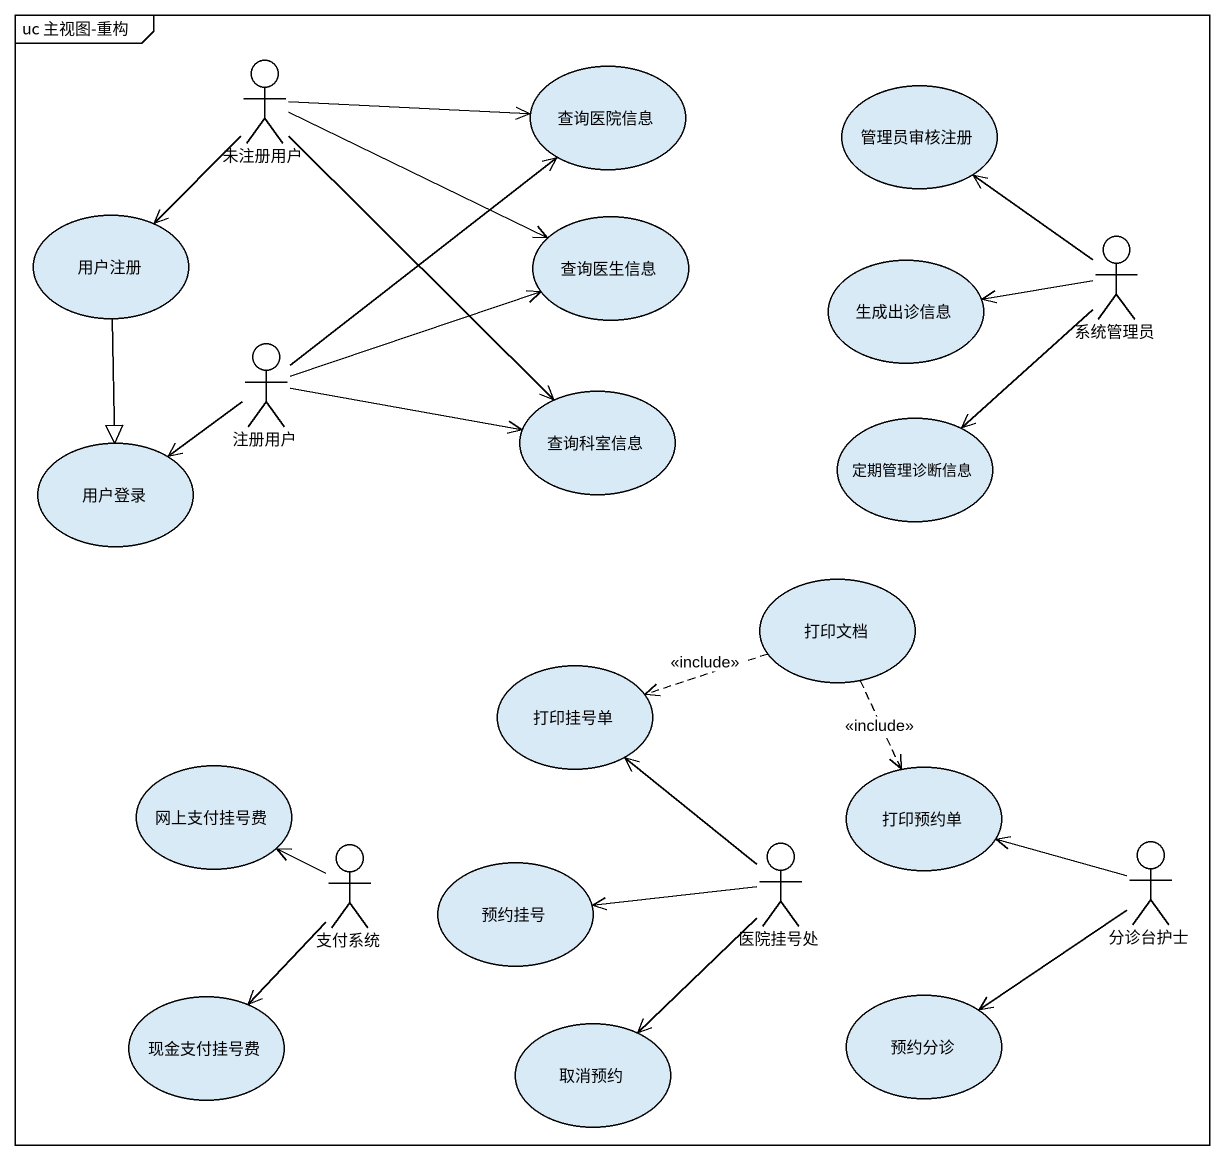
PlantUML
@startuml
mainframe uc 主视图-重构
actor 未注册用户
usecase 查询医院信息
usecase 管理员审核注册
usecase 用户注册
usecase 查询医生信息
usecase 生成出诊信息
actor 系统管理员
actor 注册用户
usecase 查询科室信息
usecase 用户登录
usecase 定期管理诊断信息
usecase 打印文档
usecase 打印挂号单
usecase 网上支付挂号费
usecase 打印预约单
actor 支付系统
usecase 预约挂号
actor 医院挂号处
actor 分诊台护士
usecase 现金支付挂号费
usecase 预约分诊
usecase 取消预约
未注册用户 -right-> 查询医院信息
未注册用户 --> 用户注册
未注册用户 -right-> 查询医生信息
未注册用户 --> 查询科室信息
用户注册 --|> 用户登录
系统管理员 -up-> 管理员审核注册
系统管理员 -left-> 生成出诊信息
系统管理员 --> 定期管理诊断信息
注册用户 -up-> 查询医院信息
注册用户 -right-> 查询医生信息
注册用户 -right-> 查询科室信息
注册用户 -left-> 用户登录
打印文档 .left.> 打印挂号单 : <<include>>
打印文档 ..> 打印预约单 : <<include>>
支付系统 -up-> 网上支付挂号费
支付系统 --> 现金支付挂号费
医院挂号处 -up-> 打印挂号单
医院挂号处 -left-> 预约挂号
医院挂号处 --> 取消预约
分诊台护士 -left-> 打印预约单
分诊台护士 --> 预约分诊
@enduml
